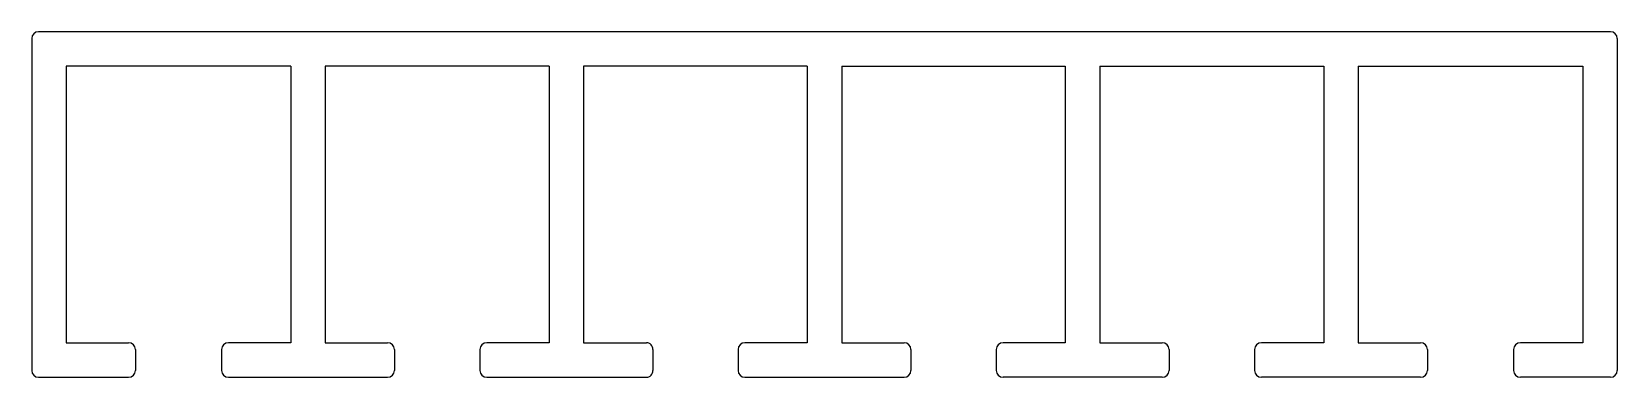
# Model space of a CAD drawing. Extents: x 3137.1 to 3205.9, y 770.4 to 785.4.
import ezdxf

# ---------------------------------------------------------------- set-up
doc = ezdxf.new("R2010")
doc.units = 0
doc.layers.get('0').update_dxf_attribs({"linetype": 'CONTINUOUS'})

msp = doc.modelspace()

# ---------------------------------------------------------------- linework, layer by layer
for p, q in [((3137.074, 785.072), (3137.074, 770.672)), ((3205.574, 785.372), (3137.374, 785.372)), ((3205.874, 785.072), (3205.874, 770.672)), ((3138.574, 783.872), (3138.574, 771.872)), ((3148.314, 783.872), (3138.574, 783.872)), ((3148.314, 783.872), (3148.314, 771.872)), ((3149.814, 783.872), (3149.814, 771.872)), ((3159.524, 783.872), (3149.814, 783.872)), ((3159.524, 783.872), (3159.524, 771.872)), ((3161.024, 783.872), (3161.024, 771.872)), ((3170.724, 783.872), (3161.024, 783.872)), ((3170.724, 783.872), (3170.724, 771.872)), ((3172.224, 783.872), (3172.224, 771.872)), ((3172.224, 783.872), (3181.924, 783.872)), ((3181.924, 783.872), (3181.924, 771.872)), ((3183.424, 783.872), (3183.424, 771.872)), ((3183.424, 783.872), (3193.134, 783.872)), ((3193.134, 783.872), (3193.134, 771.872)), ((3194.634, 783.872), (3194.634, 771.872)), ((3194.634, 783.872), (3204.374, 783.872)), ((3204.374, 783.872), (3204.374, 771.872)), ((3138.574, 771.872), (3141.274, 771.872)), ((3141.574, 771.572), (3141.574, 770.672)), ((3145.314, 771.572), (3145.314, 770.672)), ((3148.314, 771.872), (3145.614, 771.872)), ((3149.814, 771.872), (3152.514, 771.872)), ((3152.814, 771.572), (3152.814, 770.672)), ((3156.524, 771.572), (3156.524, 770.672)), ((3159.524, 771.872), (3156.824, 771.872)), ((3161.024, 771.872), (3163.744, 771.872)), ((3164.024, 771.572), (3164.024, 770.672)), ((3167.724, 771.572), (3167.724, 770.672)), ((3170.724, 771.872), (3168.024, 771.872)), ((3172.224, 771.872), (3174.924, 771.872)), ((3175.224, 771.572), (3175.224, 770.672)), ((3178.924, 771.572), (3178.924, 770.672)), ((3181.924, 771.872), (3179.224, 771.872)), ((3183.424, 771.872), (3186.124, 771.872)), ((3186.424, 771.572), (3186.424, 770.672)), ((3190.134, 771.572), (3190.134, 770.672)), ((3193.134, 771.872), (3190.434, 771.872)), ((3194.634, 771.872), (3197.334, 771.872)), ((3197.634, 771.572), (3197.634, 770.672)), ((3201.374, 771.572), (3201.374, 770.672)), ((3204.374, 771.872), (3201.674, 771.872)), ((3137.374, 770.372), (3141.274, 770.372)), ((3145.614, 770.372), (3152.514, 770.372)), ((3156.824, 770.372), (3163.744, 770.372)), ((3168.024, 770.372), (3174.924, 770.372)), ((3186.124, 770.372), (3179.224, 770.372)), ((3197.334, 770.372), (3190.434, 770.372)), ((3205.574, 770.372), (3201.674, 770.372))]:
    msp.add_line(p, q)
for centre, radius, start, end in [((3137.374, 785.072), 0.3, 90, 180), ((3205.574, 785.072), 0.3, 0, 90), ((3141.274, 771.572), 0.3, 0, 90), ((3145.614, 771.572), 0.3, 90, 180), ((3152.514, 771.572), 0.3, 0, 90), ((3156.824, 771.572), 0.3, 90, 180), ((3163.741, 771.588), 0.283, 356.65976, 89.39038), ((3168.024, 771.572), 0.3, 90, 180), ((3174.924, 771.572), 0.3, 0, 90), ((3179.224, 771.572), 0.3, 90, 180), ((3186.124, 771.572), 0.3, 0, 90), ((3190.434, 771.572), 0.3, 90, 180), ((3197.334, 771.572), 0.3, 0, 90), ((3201.674, 771.572), 0.3, 90, 180), ((3137.374, 770.672), 0.3, 180, 270), ((3141.274, 770.672), 0.3, 270, 0), ((3145.614, 770.672), 0.3, 180, 270), ((3152.514, 770.672), 0.3, 270, 0), ((3156.824, 770.672), 0.3, 180, 270), ((3163.741, 770.655), 0.283, 270.60962, 3.34024), ((3168.024, 770.672), 0.3, 180, 270), ((3174.924, 770.672), 0.3, 270, 360), ((3179.224, 770.672), 0.3, 180, 270), ((3186.124, 770.672), 0.3, 270, 0), ((3190.434, 770.672), 0.3, 180, 270), ((3197.334, 770.672), 0.3, 270, 0), ((3201.674, 770.672), 0.3, 180, 270), ((3205.574, 770.672), 0.3, 270, 360)]:
    msp.add_arc(centre, radius, start, end)

doc.saveas('drawing.dxf')
